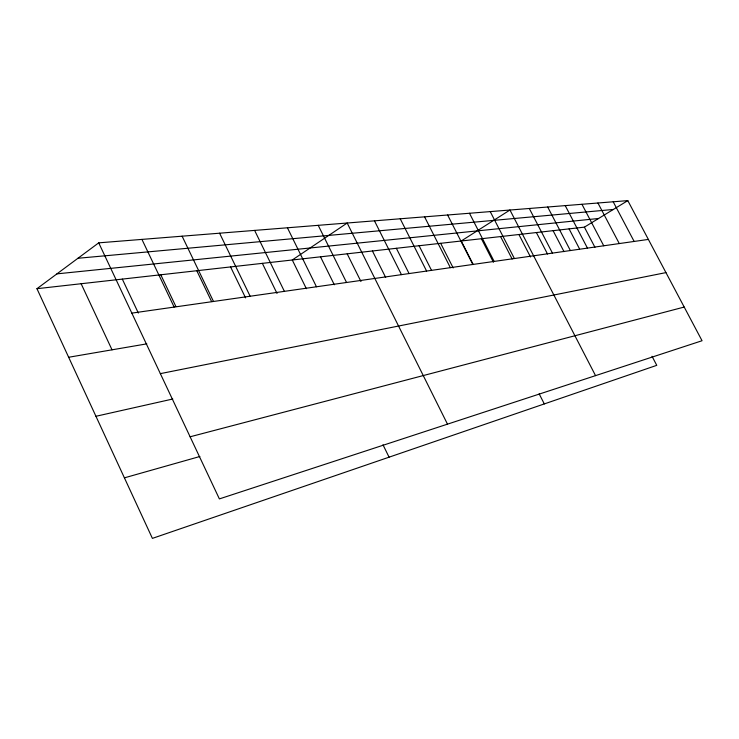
<?xml version="1.0" encoding="UTF-8"?>
<svg xmlns="http://www.w3.org/2000/svg" width="739" height="739" viewBox="0 0 739 739"><rect width="100%" height="100%" fill="white"/><g stroke="black" fill="none" stroke-linecap="round" stroke-linejoin="round"><path stroke-width="1.11" d="M652.02 356.281L656.768 365.334L152.4 538.38L36.95 288.7L98.721 242.845L627.808 200.62L702.05 340.734L219.381 498.908L98.721 242.845M36.95 288.7L584.392 227.15L627.808 200.62M124.411 477.847L199.89 456.49M190.108 436.795L684.203 307.054M95.941 416.279L172.797 399.005M160.345 373.638L665.95 272.608M68.653 357.26L146.812 343.857M131.828 313.124L648.362 239.418M56.931 273.864L598.562 218.495M77.928 258.271L613.324 209.47M613.204 201.793L634.145 241.441M597.934 203.013L619.282 243.565M581.962 204.287L603.735 245.782M584.392 227.15L594.941 247.288M565.233 205.618L587.45 248.11M569.085 228.868L579.552 248.923M547.701 207.012L570.369 250.539M553.095 230.67L564.014 251.657M529.3 208.481L552.449 253.098M536.385 232.545L547.516 254.013M595.542 375.643L509.956 210.024L461.228 240.997L473.228 264.534M518.907 234.512L530.5 256.969M490.234 211.603L514.381 258.53M500.589 236.572L512.136 259.019M469.477 213.257L494.151 261.421M481.385 238.725L493.421 262.225M539.165 393.859L544.301 403.919M447.622 215.003L472.84 264.46M440.675 243.307L453.173 267.924M424.574 216.841L450.356 267.666M419.087 245.736L431.567 270.437M400.224 218.781L426.597 271.056M396.363 248.286L409.092 273.606M374.47 220.841L401.462 274.64M372.428 250.983L385.675 277.467M447.492 424.158L347.182 223.021L292.274 259.989L306.371 288.709M347.182 253.819L360.955 281.531M318.223 225.33L346.545 282.483M320.504 256.812L334.314 284.764M287.425 227.788L316.458 286.778M382.978 444.758L389.074 457.173M254.622 230.402L284.386 291.351M262.354 263.352L277.023 293.438M219.594 233.201L250.142 296.237M230.586 266.927L245.57 297.882M182.117 236.194L213.488 301.466M196.796 270.723L211.613 301.577M160.779 274.769L175.947 306.63M141.934 239.399L174.145 307.082M122.314 279.102L138.341 313.059M81.133 283.73L112.023 349.824"/></g></svg>
